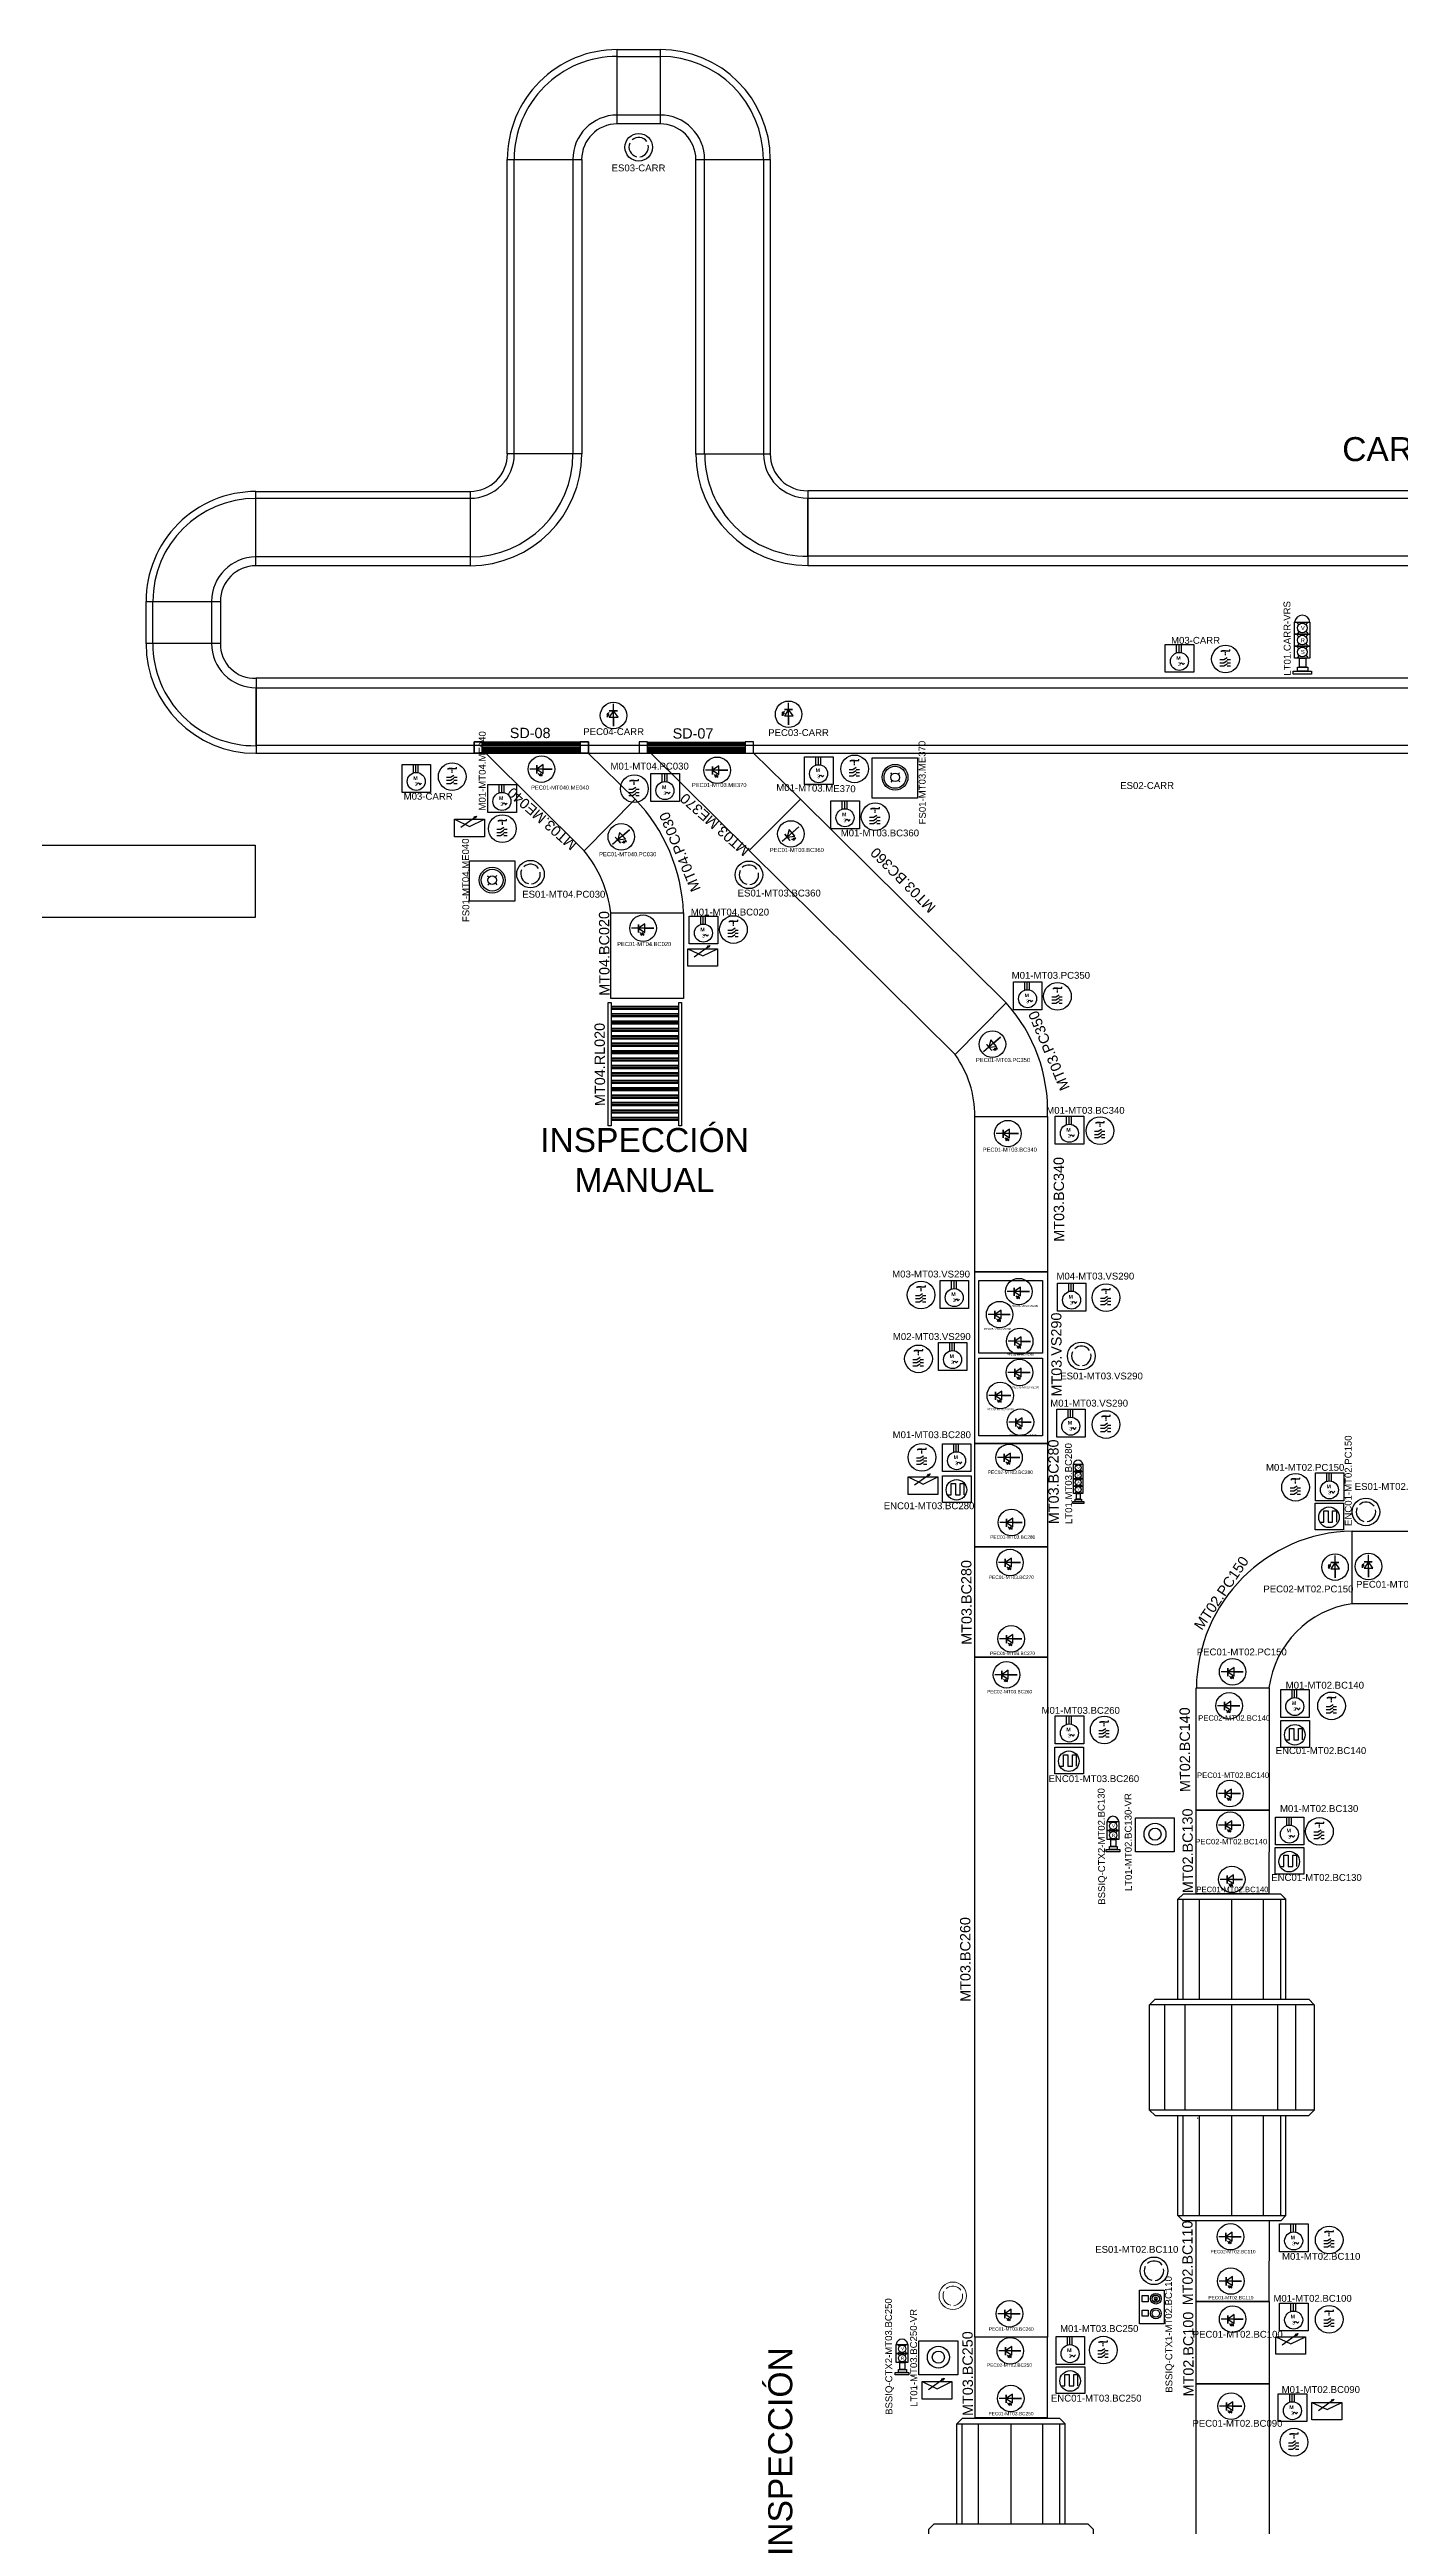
# Model space of a CAD drawing. Header units: inches. Extents: x 281601 to 402894, y -153394 to -83814.
# Drawn here: x 341360 to 361042, y -119927 to -83824 of the extents above; entities that cross this region are included whole.
import ezdxf

# ---------------------------------------------------------------- set-up
doc = ezdxf.new("R2010")
doc.units = ezdxf.units.IN
doc.linetypes.add('DASHED', pattern=[0.75, 0.5, -0.25])
for name, color, linetype in [('Balizas', 7, 'Continuous'), ('Cortinas', 3, 'Continuous'), ('Desconector', 7, 'Continuous'), ('Encoder', 50, 'Continuous'), ('Motores', 7, 'Continuous'), ('PEC', 7, 'Continuous'), ('PEMERGENCIA', 1, 'Continuous'), ('VFrecuencia', 142, 'Continuous')]:
    doc.layers.add(name, color=color, linetype=linetype)
for name, color, linetype, lineweight in [('NOMBRES', 7, 'Continuous', 0), ('NPE', 7, 'Continuous', 5), ('Num Motor', 7, 'Continuous', 0)]:
    doc.layers.add(name, color=color, linetype=linetype, lineweight=lineweight)
doc.styles.add('Annotative', font='arial.ttf', dxfattribs={"height": 250})
doc.styles.add('Estilo1', font='isocteur.ttf')
doc.styles.add('isocop', font='isocp.shx')

# ---------------------------------------------------------------- blocks, each defined once
blk = doc.blocks.new('RaceTrack-638004670511195940', base_point=(344367, -90794, 130))
for points in [[(350257, -84907), (349632, -84907), (349632, -83824), (350257, -83824)], [(348029, -85428), (349114, -85428), (349114, -89718), (348029, -89718)], [(351861, -89720), (350776, -89720), (350776, -85427), (351861, -85427)], [(351761, -89720), (350904, -89720), (350904, -85427), (351761, -85427)], [(352406, -91345), (368498, -91345), (368498, -90255), (352406, -90255)], [(344368, -93127), (371271, -93127), (371271, -93970), (344368, -93970)], [(344370, -94082), (371272, -94082), (371272, -92987), (344370, -92987)]]:
    blk.add_lwpolyline(points, close=True)
for points, elevation in [([(350256, -84779), (349632, -84779), (349632, -83924), (350256, -83924)], -123), ([(348129, -85428), (348986, -85428), (348986, -89718), (348129, -89718)], -123), ([(347487, -91347), (344367, -91347), (344367, -90265), (347487, -90265)], -12), ([(347487, -91219), (344367, -91219), (344367, -90365), (347487, -90365)], -12), ([(352406, -90362), (368499, -90362), (368499, -91210), (352406, -91210)], -147), ([(342765, -91868), (343848, -91868), (343848, -92481), (342765, -92481)], 123), ([(342865, -91868), (343720, -91868), (343720, -92481), (342865, -92481)], -147)]:
    blk.add_lwpolyline(points, close=True, dxfattribs=dict(elevation=elevation))
for centre, radius, start, end in [((349632, -85427), 1603, 90.0085, 180.0472), ((349632, -85427, -123), 1503, 90.009, 180.0472), ((350255, -85429), 1606, 0.0983, 89.9772), ((350255, -85429), 1506, 0.1035, 89.9754), ((349632, -85427, -123), 648, 90.0639, 180.0432), ((350257, -85426, -123), 647, 360, 90.0261), ((349632, -85427), 520, 90.0798, 180.0474), ((350257, -85426), 519, 359.9388, 90.0261), ((347486, -89719, -123), 1628, 270.0392, 0), ((347486, -89719, -123), 1500, 270.0405, 0), ((347486, -89719, -147), 645, 270.0472, 0), ((347486, -89719, -12), 545, 270.0472, 0.0473), ((352408, -89713, 123), 1632, 180.2475, 269.9153), ((352396, -89718, 147), 1491, 180.0703, 270.4117), ((352407, -89717, -147), 645, 180.0261, 269.9643), ((352394, -89722), 533, 179.4756, 271.2209), ((344367, -91868, -12), 1602, 90.0175, 180.026), ((344367, -91868, -12), 1502, 90.0209, 180), ((344369, -91868, -282), 649, 90.2255, 179.9613), ((344369, -91868, 273), 521, 90.2951, 179.9469), ((344366, -92481, 123), 1601, 180, 270), ((344346, -92490), 1481, 179.6711, 270.848), ((344366, -92481), 646, 180.0005, 270.3076), ((344346, -92490, -246), 498, 179.0504, 272.6924)]:
    blk.add_arc(centre, radius, start, end)
blk = doc.blocks.new('Motor trifasico')
at = {"color": 116, "true_color": 0x136734}
for p, q in [((2057.3, 3405.5), (2057.3, 3406.3)), ((2057.3, 3406.3), (2058.1, 3406.3)), ((2064.9, 3406.3), (2064.9, 3400.5)), ((2066.6, 3406.3), (2066.6, 3400.8)), ((2068.2, 3406.3), (2068.2, 3400.7))]:
    blk.add_line(p, q, dxfattribs=at)
blk.add_lwpolyline([(2058.1, 3406.3), (2076.9, 3406.3), (2076.9, 3387.1), (2057.3, 3387.1), (2057.3, 3405.5)], dxfattribs=at)
blk.add_circle((2067, 3394.6), 6.2, dxfattribs=at)
blk.add_spline([(2067.4, 3392.6), (2068.5, 3393.6), (2069.4, 3392.6), (2070.6, 3393.7)], degree=3, dxfattribs=at)
at = {"color": 116, "true_color": 0x136734, "insert": (2063.8, 3398.2), "char_height": 2.5, "width": 4.443, "attachment_point": 1, "style": 'isocop'}
blk.add_mtext('\\pxqc;{\\fLucida Sans|b1|i0|c0|p34; M\\P\\pq*;} {\\fLeelawadee|b0|i0|c0|p34;3}', dxfattribs=at)
blk = doc.blocks.new('Interruptor principal')
at = {"color": 32, "true_color": 0xcd6928}
for p, q in [((2036.58, 3398.7), (2040.03, 3398.7)), ((2036.58, 3398.7), (2036.58, 3398.29)), ((2040.03, 3398.7), (2040.03, 3399.22)), ((2036.1, 3395.16), (2037.63, 3395.16)), ((2036.1, 3393.91), (2037.63, 3393.91)), ((2036.1, 3392.6), (2037.63, 3392.6)), ((2037.63, 3395.16), (2038.95, 3396)), ((2037.63, 3393.91), (2038.95, 3394.75)), ((2037.63, 3392.6), (2038.95, 3393.43)), ((2038.95, 3395.16), (2040.27, 3395.16)), ((2038.95, 3393.91), (2040.27, 3393.91)), ((2038.95, 3392.6), (2040.27, 3392.6))]:
    blk.add_line(p, q, dxfattribs=at)
blk.add_line((2038.32, 3398.7), (2037, 3398.7))
at = {"color": 32, "linetype": 'DASHED', "true_color": 0xcd6928}
blk.add_line((2038.32, 3396.9), (2038.32, 3398.7), dxfattribs=at)
at = {"color": 32, "true_color": 0xcd6928}
blk.add_circle((2038.32, 3395.38), 5.57, dxfattribs=at)
blk = doc.blocks.new('Fotocelda')
at = {"color": 5}
for points in [[(1917.6, 3371.9), (1917.6, 3365.4), (1922.3, 3368.7), (1917.6, 3371.9), (1917.6, 3368.7), (1910.9, 3368.7), (1922.3, 3368.7), (1922.3, 3371.9), (1922.3, 3365.9), (1922.3, 3368.7), (1922.3, 3368.7), (1927.4, 3368.7)], [(1919.7, 3371.9), (1918.7, 3373), (1919.3, 3373), (1918.2, 3373.7), (1918.2, 3372.6), (1918.7, 3373)], [(1921.1, 3371.9), (1920, 3373), (1920.6, 3373), (1919.6, 3373.7), (1919.6, 3372.6), (1920, 3373)]]:
    blk.add_lwpolyline(points, dxfattribs=at)
blk.add_circle((1918.8, 3368.7), 9.83, dxfattribs=at)

msp = doc.modelspace()

# ---------------------------------------------------------------- linework, layer by layer
for p, q in [((347716, -94082, 326), (349148, -95501, 326)), ((349894, -94749, 326), (349209, -94080, 123)), ((349551, -97793, -76), (349540, -97793, 754)), ((349551, -97793, -76), (349540, -97793, 754)), ((349551, -97794, -76), (349540, -97794, 754)), ((349551, -97794, -76), (349540, -97794, 754)), ((349551, -97767, -76), (350517, -97767, -76)), ((349551, -97769, -76), (350517, -97769, -76)), ((349551, -97773, -76), (350517, -97773, -76)), ((349551, -97796, -76), (350517, -97796, -76)), ((349551, -97805, -76), (350517, -97805, -76)), ((349551, -97808, -76), (350517, -97808, -76)), ((349551, -97810, -76), (350517, -97810, -76)), ((350530, -97787, 680), (350517, -97787, -76)), ((350530, -97793, 680), (350517, -97793, -76)), ((350530, -97794, 680), (350517, -97794, -76)), ((350530, -97794, 680), (350517, -97794, -76)), ((349551, -97901, -76), (349540, -97901, 754)), ((349551, -97901, -76), (349540, -97901, 754)), ((349551, -97902, -76), (349540, -97902, 754)), ((349551, -97902, -76), (349540, -97902, 754)), ((349551, -98008, -76), (349540, -98008, 754)), ((349551, -98009, -76), (349540, -98009, 754)), ((349551, -98010, -76), (349540, -98010, 754)), ((349551, -98010, -76), (349540, -98010, 754)), ((349551, -98116, -76), (349540, -98116, 754)), ((349551, -98117, -76), (349540, -98117, 754)), ((349551, -98118, -76), (349540, -98118, 754)), ((349551, -98118, -76), (349540, -98118, 754)), ((349551, -97875, -76), (350517, -97875, -76)), ((349551, -97877, -76), (350517, -97877, -76)), ((349551, -97881, -76), (350517, -97881, -76)), ((349551, -97904, -76), (350517, -97904, -76)), ((349551, -97913, -76), (350517, -97913, -76)), ((349551, -97916, -76), (350517, -97916, -76)), ((349551, -97918, -76), (350517, -97918, -76)), ((349551, -97983, -76), (350517, -97983, -76)), ((349551, -97985, -76), (350517, -97985, -76)), ((349551, -97989, -76), (350517, -97989, -76)), ((349551, -98012, -76), (350517, -98012, -76)), ((349551, -98021, -76), (350517, -98021, -76)), ((349551, -98024, -76), (350517, -98024, -76)), ((349551, -98026, -76), (350517, -98026, -76)), ((349551, -98091, -76), (350517, -98091, -76)), ((349551, -98093, -76), (350517, -98093, -76)), ((349551, -98097, -76), (350517, -98097, -76)), ((349551, -98120, -76), (350517, -98120, -76)), ((349551, -98129, -76), (350517, -98129, -76)), ((349551, -98132, -76), (350517, -98132, -76)), ((349551, -98134, -76), (350517, -98134, -76)), ((349551, -98199, -76), (350516, -98199, -76)), ((349551, -98201, -76), (350516, -98201, -76)), ((350530, -97895, 680), (350517, -97895, -76)), ((350530, -97901, 680), (350517, -97901, -76)), ((350530, -97902, 680), (350517, -97902, -76)), ((350530, -97902, 680), (350517, -97902, -76)), ((350530, -98003, 680), (350517, -98003, -76)), ((350530, -98009, 680), (350517, -98009, -76)), ((350530, -98010, 680), (350517, -98010, -76)), ((350530, -98010, 680), (350517, -98010, -76)), ((350530, -98111, 680), (350517, -98111, -76)), ((350530, -98117, 680), (350517, -98117, -76)), ((350530, -98118, 680), (350517, -98118, -76)), ((350530, -98118, 680), (350517, -98118, -76)), ((349551, -98224, -76), (349539, -98224, 754)), ((349551, -98225, -76), (349539, -98225, 754)), ((349551, -98226, -76), (349539, -98226, 754)), ((349551, -98226, -76), (349539, -98226, 754)), ((349551, -98332, -76), (349540, -98332, 754)), ((349551, -98333, -76), (349540, -98333, 754)), ((349551, -98334, -76), (349540, -98334, 754)), ((349551, -98334, -76), (349540, -98334, 754)), ((349551, -98440, -76), (349540, -98440, 754)), ((349551, -98441, -76), (349540, -98441, 754)), ((349551, -98442, -76), (349540, -98442, 754)), ((349551, -98442, -76), (349540, -98442, 754)), ((349551, -98548, -76), (349540, -98548, 754)), ((349551, -98549, -76), (349540, -98549, 754)), ((349551, -98549, -76), (349540, -98549, 754)), ((349551, -98550, -76), (349540, -98550, 754)), ((349551, -98205, -76), (350516, -98205, -76)), ((349551, -98228, -76), (350516, -98228, -76)), ((349551, -98237, -76), (350516, -98237, -76)), ((349551, -98240, -76), (350516, -98240, -76)), ((349551, -98242, -76), (350516, -98242, -76)), ((349551, -98307, -76), (350517, -98307, -76)), ((349551, -98309, -76), (350517, -98309, -76)), ((349551, -98313, -76), (350517, -98313, -76)), ((349551, -98336, -76), (350517, -98336, -76)), ((349551, -98345, -76), (350517, -98345, -76)), ((349551, -98348, -76), (350517, -98348, -76)), ((349551, -98350, -76), (350517, -98350, -76)), ((349551, -98415, -76), (350517, -98415, -76)), ((349551, -98417, -76), (350517, -98417, -76)), ((349551, -98421, -76), (350517, -98421, -76)), ((349551, -98444, -76), (350517, -98444, -76)), ((349551, -98453, -76), (350517, -98453, -76)), ((349551, -98456, -76), (350517, -98456, -76)), ((349551, -98458, -76), (350517, -98458, -76)), ((349551, -98523, -76), (350517, -98523, -76)), ((349551, -98525, -76), (350517, -98525, -76)), ((349551, -98529, -76), (350517, -98529, -76)), ((349551, -98552, -76), (350517, -98552, -76)), ((349551, -98561, -76), (350517, -98561, -76)), ((350529, -98219, 680), (350516, -98219, -76)), ((350529, -98225, 680), (350516, -98225, -76)), ((350529, -98226, 680), (350516, -98226, -76)), ((350529, -98226, 680), (350516, -98226, -76)), ((350530, -98327, 680), (350517, -98327, -76)), ((350530, -98333, 680), (350517, -98333, -76)), ((350530, -98334, 680), (350517, -98334, -76)), ((350530, -98334, 680), (350517, -98334, -76)), ((350530, -98435, 680), (350517, -98435, -76)), ((350530, -98441, 680), (350517, -98441, -76)), ((350530, -98442, 680), (350517, -98442, -76)), ((350530, -98442, 680), (350517, -98442, -76)), ((350530, -98543, 680), (350517, -98543, -76)), ((350530, -98549, 680), (350517, -98549, -76)), ((350530, -98549, 680), (350517, -98549, -76)), ((350530, -98550, 680), (350517, -98550, -76)), ((349551, -98872, -76), (349539, -98872, 754)), ((349551, -98873, -76), (349539, -98873, 754)), ((349551, -98873, -76), (349539, -98873, 754)), ((349551, -98874, -76), (349539, -98874, 754)), ((349551, -98656, -76), (349540, -98656, 754)), ((349551, -98657, -76), (349540, -98657, 754)), ((349551, -98658, -76), (349540, -98658, 754)), ((349551, -98658, -76), (349540, -98658, 754)), ((349551, -98764, -76), (349540, -98764, 754)), ((349551, -98765, -76), (349540, -98765, 754)), ((349551, -98765, -76), (349540, -98765, 754)), ((349551, -98766, -76), (349540, -98766, 754)), ((349551, -98564, -76), (350517, -98564, -76)), ((349551, -98566, -76), (350517, -98566, -76)), ((349551, -98631, -76), (350517, -98631, -76)), ((349551, -98633, -76), (350517, -98633, -76)), ((349551, -98637, -76), (350517, -98637, -76)), ((349551, -98660, -76), (350517, -98660, -76)), ((349551, -98669, -76), (350517, -98669, -76)), ((349551, -98672, -76), (350517, -98672, -76)), ((349551, -98674, -76), (350517, -98674, -76)), ((349551, -98739, -76), (350517, -98739, -76)), ((349551, -98741, -76), (350517, -98741, -76)), ((349551, -98745, -76), (350517, -98745, -76)), ((349551, -98768, -76), (350517, -98768, -76)), ((349551, -98777, -76), (350517, -98777, -76)), ((349551, -98780, -76), (350517, -98780, -76)), ((349551, -98782, -76), (350517, -98782, -76)), ((349551, -98847, -76), (350516, -98847, -76)), ((349551, -98849, -76), (350516, -98849, -76)), ((349551, -98853, -76), (350516, -98853, -76)), ((349551, -98876, -76), (350516, -98876, -76)), ((349551, -98885, -76), (350516, -98885, -76)), ((349551, -98888, -76), (350516, -98888, -76)), ((349551, -98890, -76), (350516, -98890, -76)), ((350529, -98867, 680), (350516, -98867, -76)), ((350529, -98873, 680), (350516, -98873, -76)), ((350529, -98873, 680), (350516, -98873, -76)), ((350529, -98874, 680), (350516, -98874, -76)), ((350530, -98651, 680), (350517, -98651, -76)), ((350530, -98657, 680), (350517, -98657, -76)), ((350530, -98658, 680), (350517, -98658, -76)), ((350530, -98658, 680), (350517, -98658, -76)), ((350530, -98759, 680), (350517, -98759, -76)), ((350530, -98765, 680), (350517, -98765, -76)), ((350530, -98765, 680), (350517, -98765, -76)), ((350530, -98766, 680), (350517, -98766, -76)), ((349551, -98980, -76), (349540, -98980, 754)), ((349551, -98981, -76), (349540, -98981, 754)), ((349551, -98981, -76), (349540, -98981, 754)), ((349551, -98982, -76), (349540, -98982, 754)), ((349551, -99088, -76), (349540, -99088, 754)), ((349551, -99089, -76), (349540, -99089, 754)), ((349551, -99089, -76), (349540, -99089, 754)), ((349551, -99090, -76), (349540, -99090, 754)), ((349551, -99196, -76), (349540, -99196, 754)), ((349551, -99197, -76), (349540, -99197, 754)), ((349551, -99197, -76), (349540, -99197, 754)), ((349551, -99198, -76), (349540, -99198, 754)), ((349551, -98955, -76), (350517, -98955, -76)), ((349551, -98957, -76), (350517, -98957, -76)), ((349551, -98961, -76), (350517, -98961, -76)), ((349551, -98984, -76), (350517, -98984, -76)), ((349551, -98993, -76), (350517, -98993, -76)), ((349551, -98996, -76), (350517, -98996, -76)), ((349551, -98998, -76), (350517, -98998, -76)), ((349551, -99063, -76), (350517, -99063, -76)), ((349551, -99065, -76), (350517, -99065, -76)), ((349551, -99069, -76), (350517, -99069, -76)), ((349551, -99092, -76), (350517, -99092, -76)), ((349551, -99101, -76), (350517, -99101, -76)), ((349551, -99104, -76), (350517, -99104, -76)), ((349551, -99106, -76), (350517, -99106, -76)), ((349551, -99171, -76), (350517, -99171, -76)), ((349551, -99173, -76), (350517, -99173, -76)), ((349551, -99177, -76), (350517, -99177, -76)), ((349551, -99200, -76), (350517, -99200, -76)), ((349551, -99209, -76), (350517, -99209, -76)), ((349551, -99212, -76), (350517, -99212, -76)), ((349551, -99214, -76), (350517, -99214, -76)), ((349551, -99279, -76), (350517, -99279, -76)), ((349551, -99281, -76), (350517, -99281, -76)), ((350530, -98975, 680), (350517, -98975, -76)), ((350530, -98981, 680), (350517, -98981, -76)), ((350530, -98981, 680), (350517, -98981, -76)), ((350530, -98982, 680), (350517, -98982, -76)), ((350530, -99083, 680), (350517, -99083, -76)), ((350530, -99089, 680), (350517, -99089, -76)), ((350530, -99089, 680), (350517, -99089, -76)), ((350530, -99090, 680), (350517, -99090, -76)), ((350530, -99191, 680), (350517, -99191, -76)), ((350530, -99197, 680), (350517, -99197, -76)), ((350530, -99197, 680), (350517, -99197, -76)), ((350530, -99198, 680), (350517, -99198, -76)), ((349551, -99304, -76), (349540, -99304, 754)), ((349551, -99305, -76), (349540, -99305, 754)), ((349551, -99305, -76), (349540, -99305, 754)), ((349551, -99306, -76), (349540, -99306, 754)), ((349551, -99412, -76), (349540, -99412, 754)), ((349551, -99412, -76), (349540, -99412, 754)), ((349551, -99413, -76), (349540, -99413, 754)), ((349551, -99414, -76), (349540, -99414, 754)), ((349551, -99284, -76), (350517, -99284, -76)), ((349551, -99308, -76), (350517, -99308, -76)), ((349551, -99317, -76), (350517, -99317, -76)), ((349551, -99320, -76), (350517, -99320, -76)), ((349551, -99322, -76), (350517, -99322, -76)), ((349551, -99387, -76), (350517, -99387, -76)), ((349551, -99388, -76), (350517, -99388, -76)), ((349551, -99392, -76), (350517, -99392, -76)), ((349551, -99415, -76), (350517, -99415, -76)), ((349551, -99424, -76), (350517, -99424, -76)), ((349551, -99428, -76), (350517, -99428, -76)), ((349551, -99430, -76), (350517, -99430, -76)), ((350530, -99299, 680), (350517, -99299, -76)), ((350530, -99305, 680), (350517, -99305, -76)), ((350530, -99305, 680), (350517, -99305, -76)), ((350530, -99306, 680), (350517, -99306, -76)), ((350530, -99406, 680), (350517, -99406, -76)), ((350530, -99412, 680), (350517, -99412, -76)), ((350530, -99413, 680), (350517, -99413, -76)), ((350530, -99414, 680), (350517, -99414, -76)), ((357874, -112238, 1407), (357874, -110787, 1407)), ((358112, -112238, 1407), (358112, -110787, 1407)), ((358586, -112245, 1404), (358586, -110793, 1404)), ((359047, -112238, 1407), (359047, -110787, 1407)), ((359298, -112238, 1407), (359298, -110787, 1407)), ((359784, -112322, 1089), (357388, -112322, 1089)), ((357874, -115387, 1407), (357874, -113935, 1407)), ((358112, -115387, 1407), (358112, -113935, 1407)), ((358586, -115394, 1404), (358586, -113942, 1404)), ((359047, -115387, 1407), (359047, -113935, 1407)), ((359298, -115387, 1407), (359298, -113935, 1407)), ((354656, -119882, 1407), (354656, -118430, 1407)), ((354894, -119882, 1407), (354894, -118430, 1407)), ((355368, -119889, 1404), (355368, -118437, 1404)), ((355830, -119882, 1407), (355830, -118430, 1407)), ((356081, -119882, 1407), (356081, -118430, 1407))]:
    msp.add_line(p, q)
at = {"color": 32, "true_color": 0xcd6928}
for p, q in [((350122, -94081, 326), (351554, -95500, 326)), ((352300, -94748, 326), (351615, -94079, 123))]:
    msp.add_line(p, q, dxfattribs=at)
for points, elevation in [([(349894, -94749), (349148, -95501)], 326), ([(357388, -113857), (357466, -113935), (359705, -113935), (359784, -113857)], 1089), ([(358086, -113970), (358086, -113982)], 888)]:
    msp.add_lwpolyline(points, dxfattribs=dict(elevation=elevation))
for points, elevation in [([(355298, -97721), (354552, -98473), (351554, -95500), (352300, -94748)], 326), ([(355901, -101642), (354842, -101642), (354842, -99374), (355901, -99374)], 11), ([(355901, -104141), (354841, -104141), (354841, -101642), (355901, -101642)], 11), ([(355828, -102824), (354899, -102824), (354899, -101765), (355828, -101765)], 11), ([(355828, -104032), (354899, -104032), (354899, -102899), (355828, -102899)], 11), ([(355900, -105649), (354841, -105649), (354841, -104141), (355901, -104141)], 22), ([(355900, -107258), (354841, -107258), (354841, -105649), (355900, -105649)], 11), ([(355901, -117167), (354841, -117167), (354841, -107258), (355901, -107258)], 11), ([(355901, -117167), (354841, -117167), (354841, -118337), (355901, -118337)], 11)]:
    msp.add_lwpolyline(points, close=True, dxfattribs=dict(at, elevation=elevation))
at = {"color": 85, "true_color": 0x58ba48}
msp.add_lwpolyline([(344356, -96477), (331791, -96477), (331791, -95419), (344356, -95419)], close=True, dxfattribs=at)
for points, elevation in [([(350597, -97656), (349538, -97656), (349538, -96405), (350597, -96405)], 857), ([(349501, -97716), (349540, -97716), (349540, -99513), (349501, -99513)], 754), ([(349551, -97783), (349540, -97783), (349540, -97783), (349551, -97783)], -76), ([(349551, -97765), (350517, -97765), (350517, -97813), (349551, -97813)], -76), ([(350530, -97783), (350517, -97783), (350517, -97783), (350530, -97783)], 680), ([(350530, -97716), (350569, -97716), (350569, -99513), (350530, -99513)], 680), ([(349551, -97891), (349540, -97891), (349540, -97891), (349551, -97891)], -76), ([(349551, -97999), (349540, -97999), (349540, -97999), (349551, -97999)], -76), ([(349551, -98107), (349540, -98107), (349540, -98107), (349551, -98107)], -76), ([(349551, -97873), (350517, -97873), (350517, -97921), (349551, -97921)], -76), ([(349551, -97981), (350517, -97981), (350517, -98029), (349551, -98029)], -76), ([(349551, -98089), (350517, -98089), (350517, -98137), (349551, -98137)], -76), ([(349551, -98197), (350516, -98197), (350516, -98245), (349551, -98245)], -76), ([(350530, -97891), (350517, -97891), (350517, -97891), (350530, -97891)], 680), ([(350530, -97999), (350517, -97999), (350517, -97999), (350530, -97999)], 680), ([(350530, -98107), (350517, -98107), (350517, -98107), (350530, -98107)], 680), ([(349551, -98215), (349539, -98215), (349539, -98215), (349551, -98215)], -76), ([(349551, -98323), (349540, -98323), (349540, -98323), (349551, -98323)], -76), ([(349551, -98431), (349540, -98431), (349540, -98431), (349551, -98431)], -76), ([(349551, -98539), (349540, -98539), (349540, -98539), (349551, -98539)], -76), ([(349551, -98304), (350517, -98304), (350517, -98353), (349551, -98353)], -76), ([(349551, -98412), (350517, -98412), (350517, -98461), (349551, -98461)], -76), ([(349551, -98520), (350517, -98520), (350517, -98569), (349551, -98569)], -76), ([(350529, -98215), (350516, -98215), (350516, -98215), (350529, -98215)], 680), ([(350530, -98323), (350517, -98323), (350517, -98323), (350530, -98323)], 680), ([(350530, -98431), (350517, -98431), (350517, -98431), (350530, -98431)], 680), ([(350530, -98539), (350517, -98539), (350517, -98539), (350530, -98539)], 680), ([(349551, -98863), (349539, -98863), (349539, -98863), (349551, -98863)], -76), ([(349551, -98647), (349540, -98647), (349540, -98647), (349551, -98647)], -76), ([(349551, -98755), (349540, -98755), (349540, -98755), (349551, -98755)], -76), ([(349551, -98628), (350517, -98628), (350517, -98677), (349551, -98677)], -76), ([(349551, -98736), (350517, -98736), (350517, -98785), (349551, -98785)], -76), ([(349551, -98844), (350516, -98844), (350516, -98892), (349551, -98892)], -76), ([(350529, -98863), (350516, -98863), (350516, -98863), (350529, -98863)], 680), ([(350530, -98647), (350517, -98647), (350517, -98647), (350530, -98647)], 680), ([(350530, -98755), (350517, -98755), (350517, -98755), (350530, -98755)], 680), ([(349551, -98971), (349540, -98971), (349540, -98971), (349551, -98971)], -76), ([(349551, -99079), (349540, -99079), (349540, -99079), (349551, -99079)], -76), ([(349551, -99187), (349540, -99187), (349540, -99187), (349551, -99187)], -76), ([(349551, -98952), (350517, -98952), (350517, -99000), (349551, -99000)], -76), ([(349551, -99060), (350517, -99060), (350517, -99108), (349551, -99108)], -76), ([(349551, -99168), (350517, -99168), (350517, -99216), (349551, -99216)], -76), ([(349551, -99276), (350517, -99276), (350517, -99324), (349551, -99324)], -76), ([(350530, -98971), (350517, -98971), (350517, -98971), (350530, -98971)], 680), ([(350530, -99079), (350517, -99079), (350517, -99079), (350530, -99079)], 680), ([(350530, -99187), (350517, -99187), (350517, -99187), (350530, -99187)], 680), ([(349551, -99295), (349540, -99295), (349540, -99295), (349551, -99295)], -76), ([(349551, -99402), (349540, -99402), (349540, -99402), (349551, -99402)], -76), ([(349551, -99384), (350517, -99384), (350517, -99432), (349551, -99432)], -76), ([(350530, -99295), (350517, -99295), (350517, -99295), (350530, -99295)], 680), ([(350530, -99402), (350517, -99402), (350517, -99402), (350530, -99402)], 680), ([(357466, -112243), (359705, -112243), (359784, -112322), (359784, -113857), (357388, -113857), (357388, -112322)], 1089), ([(354249, -119887), (356488, -119887), (356566, -119965), (356566, -121500), (354170, -121500), (354170, -119965)], 1089)]:
    msp.add_lwpolyline(points, close=True, dxfattribs=dict(elevation=elevation))
at = {"color": 67, "true_color": 0x727430, "elevation": 833}
for points in [[(360341, -106477), (360341, -105418), (363898, -105418), (363898, -106477)], [(359127, -109487), (358068, -109487), (358068, -107704), (359127, -107704)], [(359126, -110705), (358067, -110705), (358068, -109487), (359127, -109487)], [(359126, -116646), (358067, -116646), (358068, -115469), (359127, -115469)], [(359127, -117849), (358068, -117849), (358068, -116646), (359127, -116646)], [(359127, -123087), (358068, -123087), (358068, -117849), (359127, -117849)]]:
    msp.add_lwpolyline(points, close=True, dxfattribs=at)
for points in [[(357798, -112243, 1527), (357798, -110786, 1404), (359374, -110786, 1794), (359298, -110709, 1407), (357874, -110709, 1407), (357798, -110786, 1404)], [(359374, -112243, 1670), (359374, -110786, 1794)], [(357610, -113857, 1664), (357610, -112322, 1534)], [(357904, -113857, 1664), (357904, -112322, 1534)], [(358586, -113857, 1089), (358586, -112322, 959)], [(359255, -113857, 1664), (359255, -112322, 1534)], [(359518, -113857, 1534), (359518, -112322, 1664)], [(357798, -115394, 1794), (357798, -113935, 1670)], [(359374, -115394, 1404), (359298, -115470, 1407), (357874, -115470, 1407), (357798, -115394, 1404), (359374, -115394, 1404), (359374, -113935, 1527)], [(354580, -119887, 1527), (354580, -118429, 1404), (356157, -118429, 1794), (356081, -118353, 1407), (354656, -118353, 1407), (354580, -118429, 1404)], [(356157, -119887, 1670), (356157, -118429, 1794)]]:
    msp.add_polyline3d(points)
for centre, radius, start, end in [((348043, -96513, 857), 2556, 2.4121, 43.6172), ((347778, -96629, 857), 1774, 7.2361, 39.4539)]:
    msp.add_arc(centre, radius, start, end)
at = {"color": 32, "true_color": 0xcd6928}
for centre, radius, start, end in [((353563, -99290, 326), 2339, 357.9542, 42.1267), ((353311, -99369, 326), 1531, 359.8262, 35.8213)]:
    msp.add_arc(centre, radius, start, end, dxfattribs=at)
at = {"color": 67, "true_color": 0x727430}
for centre, radius, start, end in [((360387, -107736, 833), 2319, 91.1479, 179.2022), ((360539, -107887, 833), 1424, 98.0123, 172.6101)]:
    msp.add_arc(centre, radius, start, end, dxfattribs=at)
at = {"layer": 'Balizas', "color": 0}
for p, q in [((359536, -92182), (359561, -92206)), ((359536, -92361), (359561, -92384)), ((359567, -92307), (359542, -92333)), ((359687, -92179), (359663, -92204)), ((359687, -92357), (359663, -92383)), ((359664, -92302), (359691, -92327)), ((359536, -92532), (359561, -92556)), ((359566, -92486), (359542, -92511)), ((359567, -92657), (359542, -92683)), ((359687, -92528), (359663, -92554)), ((359664, -92481), (359690, -92506)), ((359664, -92652), (359691, -92677)), ((356301, -104453), (356316, -104467)), ((356301, -104561), (356316, -104576)), ((356301, -104666), (356316, -104680)), ((356319, -104529), (356304, -104544)), ((356319, -104637), (356304, -104653)), ((356393, -104450), (356378, -104466)), ((356392, -104559), (356378, -104575)), ((356393, -104663), (356378, -104679)), ((356379, -104526), (356395, -104541)), ((356379, -104634), (356395, -104649)), ((356301, -104770), (356316, -104784)), ((356319, -104741), (356304, -104757)), ((356319, -104846), (356304, -104861)), ((356393, -104767), (356378, -104783)), ((356379, -104739), (356395, -104754)), ((356379, -104843), (356395, -104858)), ((356798, -109661), (356817, -109679)), ((356912, -109658), (356894, -109677)), ((356895, -109752), (356915, -109771)), ((356797, -109796), (356816, -109814)), ((356821, -109755), (356802, -109775)), ((356820, -109891), (356802, -109910)), ((356912, -109793), (356893, -109813)), ((356894, -109887), (356914, -109906)), ((353724, -117283), (353743, -117301)), ((353838, -117280), (353820, -117300)), ((353724, -117418), (353743, -117436)), ((353747, -117513), (353728, -117533)), ((353747, -117378), (353729, -117397)), ((353838, -117416), (353820, -117435)), ((353821, -117374), (353841, -117393)), ((353821, -117509), (353841, -117528))]:
    msp.add_line(p, q, dxfattribs=at)
for points in [[(359498, -92169), (359723, -92169), (359723, -92344), (359498, -92344)], [(359498, -92344), (359723, -92344), (359723, -92518), (359498, -92518)], [(359498, -92518), (359723, -92518), (359723, -92693), (359498, -92693)], [(359569, -92693), (359664, -92693), (359664, -92828), (359569, -92828)], [(359481, -92883), (359744, -92883), (359744, -92930), (359481, -92930)], [(359541, -92828), (359694, -92828), (359694, -92883), (359541, -92883)], [(356277, -104445), (356415, -104445), (356415, -104551), (356277, -104551)], [(356277, -104551), (356415, -104551), (356415, -104657), (356277, -104657)], [(356277, -104657), (356415, -104657), (356415, -104763), (356277, -104763)], [(356267, -104985), (356427, -104985), (356427, -105014), (356267, -105014)], [(356277, -104763), (356415, -104763), (356415, -104870), (356277, -104870)], [(356304, -104952), (356397, -104952), (356397, -104985), (356304, -104985)], [(356321, -104870), (356378, -104870), (356378, -104952), (356321, -104952)], [(356768, -109651), (356939, -109651), (356939, -109783), (356768, -109783)], [(356756, -110060), (356955, -110060), (356955, -110095), (356756, -110095)], [(356768, -109783), (356939, -109783), (356939, -109915), (356768, -109915)], [(356801, -110018), (356917, -110018), (356917, -110060), (356801, -110060)], [(356822, -109915), (356894, -109915), (356894, -110018), (356822, -110018)], [(353695, -117273), (353866, -117273), (353866, -117406), (353695, -117406)], [(353682, -117682), (353881, -117682), (353881, -117718), (353682, -117718)], [(353695, -117406), (353866, -117406), (353866, -117538), (353695, -117538)], [(353728, -117640), (353844, -117640), (353844, -117682), (353728, -117682)], [(353749, -117538), (353821, -117538), (353821, -117640), (353749, -117640)]]:
    msp.add_lwpolyline(points, close=True, dxfattribs=at)
for centre, radius in [((359613, -92432), 70.6), ((359613, -92254), 70.6), ((359613, -92604), 70.6), ((356347, -104605), 43), ((356348, -104496), 43), ((356348, -104709), 43), ((356348, -104813), 43), ((356856, -109715), 53.5), ((356856, -109850), 53.5), ((353782, -117337), 53.5), ((353782, -117473), 53.5)]:
    msp.add_circle(centre, radius, dxfattribs=at)
for centre, radius in [((359611, -92184), 114), ((356346, -104454), 69.3), ((356854, -109662), 86.3), ((353780, -117284), 86.3)]:
    msp.add_arc(centre, radius, 7.4074, 172.5926, dxfattribs=at)
at = {"layer": 'Cortinas'}
for p, q in [((347665, -93921, 123), (349090, -93921, 123)), ((347665, -93930, 123), (349090, -93930, 123)), ((347665, -93946, 123), (349090, -93946, 123)), ((347665, -93972, 123), (349090, -93972, 123)), ((347665, -93996, 123), (349090, -93996, 123)), ((347665, -94017, 123), (349090, -94017, 123)), ((347665, -94033, 123), (349090, -94033, 123)), ((347665, -94047, 123), (349090, -94047, 123)), ((347665, -94062, 123), (349090, -94062, 123)), ((350070, -93921, 123), (351496, -93921, 123)), ((350070, -93930, 123), (351496, -93930, 123)), ((350070, -93946, 123), (351496, -93946, 123)), ((350070, -93972, 123), (351496, -93972, 123)), ((350070, -93996, 123), (351496, -93996, 123)), ((350070, -94017, 123), (351496, -94017, 123)), ((350070, -94033, 123), (351496, -94033, 123)), ((350070, -94047, 123), (351496, -94047, 123)), ((350070, -94062, 123), (351496, -94062, 123))]:
    msp.add_line(p, q, dxfattribs=at)
at = {"layer": 'Cortinas', "elevation": 123}
for points in [[(349210, -94079), (347545, -94079), (347545, -93912), (349210, -93912)], [(347665, -93912), (347545, -93912), (347545, -94079), (347665, -94079)], [(349210, -93912), (349090, -93912), (349090, -94079), (349210, -94079)], [(350070, -93912), (349950, -93912), (349950, -94079), (350070, -94079)], [(351615, -93912), (351496, -93912), (351496, -94079), (351615, -94079)]]:
    msp.add_lwpolyline(points, close=True, dxfattribs=at)
at = {"layer": 'Encoder'}
for points in [[(354370, -104611), (354786, -104611), (354786, -105000), (354370, -105000)], [(359798, -105011), (360214, -105011), (360214, -105400), (359798, -105400)], [(359300, -108181), (359716, -108181), (359716, -108571), (359300, -108571)], [(356007, -108567), (356423, -108567), (356423, -108956), (356007, -108956)], [(359218, -110029), (359635, -110029), (359635, -110419), (359218, -110419)], [(356025, -117600), (356442, -117600), (356442, -117990), (356025, -117990)]]:
    msp.add_lwpolyline(points, close=True, dxfattribs=at)
for points in [[(354447, -104889), (354496, -104889), (354496, -104723), (354559, -104723), (354559, -104889), (354625, -104889), (354625, -104723), (354679, -104723), (354679, -104889)], [(359876, -105289), (359925, -105289), (359925, -105123), (359987, -105123), (359987, -105289), (360053, -105289), (360053, -105123), (360108, -105123), (360108, -105289)], [(359377, -108460), (359426, -108460), (359426, -108294), (359489, -108294), (359489, -108460), (359555, -108460), (359555, -108294), (359609, -108294), (359609, -108460)], [(356084, -108846), (356134, -108846), (356134, -108679), (356196, -108679), (356196, -108846), (356262, -108846), (356262, -108679), (356317, -108679), (356317, -108846)], [(359296, -110308), (359345, -110308), (359345, -110141), (359408, -110141), (359408, -110308), (359474, -110308), (359474, -110141), (359528, -110141), (359528, -110308)], [(356103, -117879), (356152, -117879), (356152, -117712), (356215, -117712), (356215, -117879), (356281, -117879), (356281, -117712), (356335, -117712), (356335, -117879)]]:
    msp.add_lwpolyline(points, dxfattribs=at)
for centre in [(354573, -104817), (360001, -105217), (359503, -108388), (356210, -108773), (359421, -110236), (356229, -117806)]:
    msp.add_circle(centre, 150, dxfattribs=at)
at = {"layer": 'Motores', "color": 0}
for p, q in [((353610, -94368), (353633, -94389)), ((353637, -94479), (353616, -94502)), ((353744, -94365), (353723, -94388)), ((353724, -94475), (353748, -94497)), ((347741, -95868), (347763, -95889)), ((347768, -95979), (347746, -96002)), ((347875, -95864), (347854, -95887)), ((347855, -95975), (347878, -95997))]:
    msp.add_line(p, q, dxfattribs=at)
for points in [[(353346, -94150), (354008, -94150), (354008, -94736), (353346, -94736)], [(347477, -95649), (348139, -95649), (348139, -96235), (347477, -96235)], [(357183, -109597), (357747, -109597), (357747, -110096), (357183, -110096)], [(357239, -116481), (357598, -116481), (357598, -116974), (357239, -116974)], [(357280, -116561), (357364, -116561), (357364, -116652), (357280, -116652)], [(357280, -116773), (357364, -116773), (357364, -116864), (357280, -116864)], [(354027, -117219), (354591, -117219), (354591, -117718), (354027, -117718)]]:
    msp.add_lwpolyline(points, close=True, dxfattribs=at)
msp.add_lwpolyline([(357479, -116607), (357479, -116607), (357479, -116607), (357457, -116656), (357479, -116607), (357479, -116607), (357499, -116656)], dxfattribs=at)
for centre, radius in [((353679, -94431), 188), ((353679, -94431), 160), ((353679, -94432), 62.9), ((347809, -95931), 188), ((347809, -95931), 160), ((347809, -95931), 62.9), ((357466, -109836), 160), ((357466, -109836), 88.6), ((357479, -116607), 77.8), ((357479, -116607), 53.4), ((357479, -116822), 77.8), ((357479, -116822), 53.4), ((354310, -117459), 160), ((354310, -117459), 88.6)]:
    msp.add_circle(centre, radius, dxfattribs=at)
msp.add_arc((357479, -116607), 23.6, 292.9273, 246.2265, dxfattribs=at)
at = {"layer": 'Num Motor', "color": 1}
for centre in [(360539, -105139), (357451, -116201), (354520, -116565)]:
    msp.add_circle(centre, 201, dxfattribs=at)
for centre, radius, start, end in [((354521, -116563), 143, 155.3812, 257.1215), ((354521, -116564), 142, 34.6645, 132.9651), ((354521, -116564), 142, 275.9995, 11.9942)]:
    msp.add_arc(centre, radius, start, end, dxfattribs=at)
at = {"layer": 'PEMERGENCIA', "color": 1}
for centre in [(349944, -85248), (348367, -95843), (348367, -95843), (351549, -95853), (351549, -95853), (356392, -102866), (360539, -105139), (357451, -116201)]:
    msp.add_circle(centre, 201, dxfattribs=at)
for centre, radius, start, end in [((349945, -85246), 143, 155.3812, 257.1215), ((349945, -85246), 142, 34.6645, 132.9651), ((349944, -85247), 142, 275.9995, 11.9942), ((348368, -95841), 143, 155.3812, 257.1215), ((348368, -95841), 142, 34.6645, 132.9651), ((348367, -95842), 142, 275.9995, 11.9942), ((351550, -95851), 143, 155.3812, 257.1215), ((351550, -95851), 142, 34.6645, 132.9651), ((351549, -95852), 142, 275.9995, 11.9942), ((356393, -102864), 143, 155.3812, 257.1215), ((356393, -102865), 142, 34.6645, 132.9651), ((356393, -102865), 142, 275.9995, 11.9942), ((360540, -105138), 142, 34.6645, 132.9651), ((360540, -105137), 143, 155.3812, 257.1215), ((360540, -105138), 142, 275.9995, 11.9942), ((357452, -116199), 143, 155.3812, 257.1215), ((357452, -116199), 142, 34.6645, 132.9651), ((357452, -116200), 142, 275.9995, 11.9942)]:
    msp.add_arc(centre, radius, start, end, dxfattribs=at)
at = {"layer": 'VFrecuencia', "color": 141, "true_color": 0xadddf7}
for p, q in [((347354, -95160), (347580, -94996)), ((350753, -97046), (350979, -96881)), ((353963, -104746), (354189, -104582)), ((359320, -117279), (359545, -117115)), ((354167, -117932), (354393, -117767)), ((359847, -118235), (360072, -118070))]:
    msp.add_line(p, q, dxfattribs=at)
for points in [[(347259, -95044), (347695, -95044), (347695, -95298), (347259, -95298)], [(347566, -95027), (347543, -95007), (347580, -94996)], [(350658, -96930), (351094, -96930), (351094, -97184), (350658, -97184)], [(350965, -96913), (350942, -96893), (350979, -96881)], [(353868, -104630), (354304, -104630), (354304, -104884), (353868, -104884)], [(354175, -104613), (354152, -104593), (354189, -104582)], [(359225, -117163), (359661, -117163), (359661, -117417), (359225, -117417)], [(359532, -117146), (359509, -117126), (359545, -117115)], [(354072, -117816), (354508, -117816), (354508, -118070), (354072, -118070)], [(354380, -117799), (354356, -117779), (354393, -117767)], [(359752, -118118), (360188, -118118), (360188, -118373), (359752, -118373)], [(360059, -118101), (360036, -118082), (360072, -118070)]]:
    msp.add_lwpolyline(points, close=True, dxfattribs=at)
for points in [[(347259, -95044), (347479, -95148), (347695, -95044)], [(350658, -96930), (350878, -97033), (351094, -96930)], [(353868, -104630), (354088, -104733), (354304, -104630)], [(359225, -117163), (359445, -117267), (359661, -117163)], [(354072, -117816), (354292, -117919), (354508, -117816)], [(359752, -118118), (359972, -118222), (360188, -118118)]]:
    msp.add_lwpolyline(points, dxfattribs=at)

# ---------------------------------------------------------------- block references
msp.add_blockref('RaceTrack-638004670511195940', (344367, -90794, 130))
at = {"layer": 'Desconector', "xscale": 36.22589640801436, "yscale": 36.22589640801436, "zscale": 36.22589640801436}
for p in [(284653, -215709), (273386, -217422), (279249, -217309), (276039, -217598), (279549, -218007), (274117, -218181), (277484, -219651), (282205, -220624, 1113), (282825, -222584, 1113), (280218, -224978, 1113), (282913, -225016, 1113), (280180, -225909, 1113), (282913, -226866, 1113), (280230, -227344, 1113), (285674, -227780, 1113), (286198, -230967, 1113), (282886, -231318, 1113), (286022, -232797), (286164, -238751, 1113), (286164, -239909, 1113), (282873, -240357, 1113), (285652, -241699, 1113)]:
    msp.add_blockref('Interruptor principal', p, dxfattribs=at)
at = {"layer": 'Motores', "color": 2, "xscale": 21.19265796742174, "yscale": 21.19265796742174, "zscale": 21.19265796742174}
for p in [(314016, -164683), (308760, -166320), (302897, -166433), (304146, -166724), (306521, -166566, 326), (309144, -166962), (307081, -168642, 1630), (311804, -169600), (312413, -171561), (310769, -176333), (316203, -176758, 829), (315698, -179916), (312413, -180302), (315620, -181775, 1040), (315681, -187705, 943), (315681, -188859, 943), (312424, -189349), (315663, -190180, 943)]:
    msp.add_blockref('Motor trifasico', p, dxfattribs=at)
at = {"layer": 'Motores', "color": 32, "true_color": 0xcd6928, "xscale": 21.19265796742174, "yscale": 21.19265796742174, "zscale": 21.19265796742174}
for p in [(310736, -173955, -334), (312445, -173993, 733), (310711, -174860, -334), (312434, -175830, -334)]:
    msp.add_blockref('Motor trifasico', p, dxfattribs=at)
at = {"layer": 'PEC', "color": 5, "xscale": 19.66336690283918, "yscale": 19.66336690283918, "zscale": 19.66336690283918}
for p, rotation in [((415797, -131297, 345), 89.96921290021936), ((418348, -131279, 345), 89.96921290021936), ((386292, -28092, 345), 179.9692129002194), ((388852, -28110, 345), 179.9692129002194), ((334765, -20542, 345), 220.9562378183318), ((337236, -20501, 345), 220.9562378183318), ((387773, -30412, 345), 179.9692129002194), ((340172, -23565, 345), 220.9562378183318), ((393088, -33405, 345), 179.9692129002194), ((393247, -35708, 345), 179.9692129002194), ((392968, -36044, 345), 179.9692129002194), ((393260, -36433, 345), 179.9692129002194), ((392978, -37223, 345), 179.9692129002194), ((393257, -36887, 345), 179.9692129002194), ((393271, -37612, 345), 179.9692129002194), ((393105, -38127, 345), 179.9692129002194), ((393139, -39073, 345), 179.9692129002194), ((393119, -39658, 345), 179.9692129002194), ((426309, -143709, 345), 89.96921290021936), ((426797, -143700, 345), 89.96921290021936), ((393136, -40769, 345), 179.9692129002194), ((393069, -41293, 345), 179.9692129002194), ((396363, -41251, 345), 179.9692129002194), ((396313, -41745, 345), 179.9692129002194), ((396324, -43024, 345), 179.9692129002194), ((396327, -43486, 345), 179.9692129002194), ((396350, -44275, 345), 179.9692129002194), ((396331, -49484, 345), 179.9692129002194), ((396337, -50130, 345), 179.9692129002194), ((393111, -50607, 345), 179.9692129002194), ((396363, -50685, 345), 179.9692129002194), ((393123, -51148, 345), 179.9692129002194), ((393130, -51842, 345), 179.9692129002194), ((396340, -51954, 345), 179.9692129002194)]:
    msp.add_blockref('Fotocelda', p, dxfattribs=dict(at, rotation=rotation))

# ---------------------------------------------------------------- texts
at = {"char_height": 150, "width": 55.01, "attachment_point": 1, "style": 'Annotative'}
for s, insert in [('SD-08', (348065, -93710, 345)), ('SD-07', (350438, -93717, 345))]:
    msp.add_mtext(s, dxfattribs=dict(at, insert=insert))
for s, insert, rotation in [('MT03.ME040', (348958, -95508, 690), 138.7185), ('MT04.PC030', (350712, -96117, 690), 112.6402), ('MT03.ME370', (351475, -95593, 690), 138.7185), ('MT03.BC360', (354175, -96422, 690), 134.8083), ('MT04.BC020', (349370, -97616, 690), 90.2932), ('MT04.RL020', (349305, -99223, 690), 90.2932), ('MT03.PC350', (356089, -99016, 690), 112.6402), ('MT03.BC340', (355994, -101201, 690), 90.2932), ('MT03.VS290', (355958, -103457, 690), 90.2932), ('MT03.BC280', (355916, -105318, 690), 90.2932), ('MT03.BC280', (354647, -107076, 690), 90.2932), ('MT02.PC150', (358024, -106790, 690), 55.8745), ('MT02.BC140', (357829, -109222, 690), 90.2932), ('MT02.BC130', (357870, -110697, 690), 90.2932), ('MT03.BC260', (354631, -112280, 690), 90.2932), ('MT02.BC110', (357868, -116704, 690), 90.2932), ('MT02.BC100', (357880, -118032, 690), 90.2932), ('MT03.BC250', (354665, -118317, 690), 90.2932)]:
    msp.add_mtext(s, dxfattribs=dict(at, insert=insert, rotation=rotation))
at = {"layer": 'Balizas', "color": 0, "attachment_point": 1, "style": 'Estilo1'}
for s, width, gutter_width, insert, char_height in [('V', 7.97, 39.8, (359591, -92225), 58.3), ('R', 7.97, 39.8, (359591, -92406), 58.3), ('S', 7.97, 39.8, (359591, -92575), 58.3), ('V', 4.85, 24.3, (356334, -104479), 35.5), ('A', 4.85, 24.3, (356334, -104691), 35.5), ('R', 4.85, 24.3, (356334, -104589), 35.5), ('Y', 4.85, 24.3, (356334, -104794), 35.5), ('V', 6.04, 30.2, (356839, -109693), 44.2), ('R', 6.04, 30.2, (356839, -109831), 44.2), ('V', 6.04, 30.2, (353766, -117315), 44.2), ('R', 6.04, 30.2, (353766, -117453), 44.2)]:
    msp.add_mtext_dynamic_manual_height_columns(s, width=width, gutter_width=gutter_width, heights=[0], dxfattribs=dict(at, insert=insert, char_height=char_height))
at = {"layer": 'NOMBRES', "char_height": 100, "attachment_point": 1, "rotation": 90.2932, "style": 'Annotative'}
for s, insert, width in [('LT01.CARR-VRS', (359344, -92950, 1363), 108.68), ('FS01-MT03.ME370', (354027, -95118, 690), 55.01), ('FS01-MT04.ME040', (347376, -96542, 690), 55.01), ('LT01.MT03.BC280', (356160, -105316, 1363), 108.68), ('BSSIQ-CTX2-MT02.BC130', (356640, -110865, 1363), 879.93), ('LT01-MT02.BC130-VR', (357030, -110667, 1363), 108.68), ('BSSIQ-CTX2-MT03.BC250', (353540, -118301, 1363), 879.93), ('BSSIQ-CTX1-MT02.BC110', (357620, -117978, 1363), 879.93), ('LT01-MT03.BC250-VR', (353903, -118185, 1363), 108.68)]:
    msp.add_mtext(s, dxfattribs=dict(at, insert=insert, width=width))
at = {"layer": 'NPE', "char_height": 100, "width": 55.01, "attachment_point": 1, "style": 'Annotative'}
for s, insert in [('ES03-CARR', (349549, -85499, 345)), ('ES02-CARR', (356959, -94501, 345)), ('ES01-MT04.PC030', (348246, -96086, 345)), ('ES01-MT03.BC360', (351385, -96069, 345)), ('ES01-MT03.VS290', (356085, -103108, 345)), ('ES01-MT02.BC160', (360375, -104718, 345)), ('ES01-MT02.BC110', (356595, -115838, 345))]:
    msp.add_mtext(s, dxfattribs=dict(at, insert=insert))
at = {"layer": 'Num Motor', "attachment_point": 1, "style": 'Annotative'}
for s, insert, char_height, width in [('CARRETEO', (360194, -89473), 350, 398.54), ('{\\H0.4x;M03-CARR}', (357700, -92385), 250, 250), ('{\\H0.4x;PEC04-CARR}', (349136, -93716), 250, 250), ('{\\H0.4x;PEC03-CARR}', (351830, -93730), 250, 250), ('{\\H0.4x;M01-MT04.PC030}', (349532, -94219), 250, 250), ('PEC01-MT040.ME040', (348375, -94551), 60, 250), ('PEC01-MT03.ME370', (350718, -94514), 60, 250), ('{\\H0.4x;M03-CARR}', (346519, -94658), 250, 250), ('{\\H0.4x;M01-MT03.BC360}', (352887, -95193), 250, 250), ('{\\H0.24x;PEC01-MT040.PC030}', (349367, -95522), 250, 250), ('PEC01-MT03.BC360', (351854, -95461), 60, 250), ('{\\H0.4x;M01-MT04.BC020}', (350702, -96346), 250, 250), ('PEC01-MT04.BC020', (349630, -96832), 60, 250), ('{\\H0.4x;M01-MT03.PC350}', (355378, -97268), 250, 250), ('PEC01-MT03.PC350', (354858, -98522), 60, 250), ('{\\H0.4x;M01-MT03.BC340}', (355882, -99236), 250, 250), ('\\pxqc;INSPECCIÓN MANUAL', (349829, -99543), 350, 398.54), ('PEC01-MT03.BC340', (354957, -99829), 60, 250), ('{\\H0.4x;M03-MT03.VS290}', (353637, -101622), 250, 250), ('{\\H0.4x;M04-MT03.VS290}', (356030, -101652), 250, 250), ('PEC06-MT03.VS290', (355372, -102122), 30, 250), ('{\\H0.4x;M02-MT03.VS290}', (353647, -102533), 250, 250), ('PEC05-MT03.VS290', (354978, -102459), 30, 250), ('PEC04-MT03.VS290', (355309, -102834), 30, 250), ('PEC03-MT03.VS290', (355385, -103307), 30, 250), ('{\\H0.4x;M01-MT03.VS290}', (355940, -103504), 250, 250), ('{\\H0.4x;M01-MT03.BC280}', (353643, -103964), 250, 250), ('PEC02-MT03.VS290', (355018, -103630), 30, 250), ('PEC01-MT03.VS290', (355347, -104008), 30, 250), ('PEC02-MT03.BC280', (355031, -104535), 50, 250), ('{\\H0.4x;M01-MT02.PC150}', (359083, -104440), 250, 250), ('{\\H0.4x;ENC01-MT03.BC280}', (353514, -105000), 250, 250), ('PEC01-MT03.BC280', (355065, -105481), 50, 250), ('PEC01-MT03.BC270', (355046, -106066), 50, 250), ('{\\H0.4x;PEC01-MT02.BC160}', (360396, -106144), 250, 250), ('{\\H0.4x;PEC02-MT02.PC150}', (359045, -106212), 250, 250), ('PEC01-MT03.BC270', (355063, -107176), 50, 250), ('{\\H0.4x;PEC01-MT02.PC150}', (358074, -107130), 250, 250), ('PEC02-MT03.BC260', (355020, -107734), 50, 269.48), ('{\\H0.4x;M01-MT02.BC140}', (359370, -107615), 250, 250), ('{\\H0.4x;M01-MT03.BC260}', (355813, -107982), 250, 250), ('PEC02-MT02.BC140', (358095, -108103), 80, 250), ('{\\H0.4x;ENC01-MT02.BC140}', (359224, -108568), 250, 250), ('{\\H0.4x;ENC01-MT03.BC260}', (355915, -108977), 250, 250), ('PEC01-MT02.BC140', (358079, -108937), 80, 250), ('{\\H0.4x;M01-MT02.BC130}', (359287, -109413), 250, 250), ('PEC02-MT02.BC140', (358052, -109905), 80, 250), ('{\\H0.4x;ENC01-MT02.BC130}', (359159, -110418), 250, 250), ('PEC01-MT02.BC140', (358069, -110602), 80, 250), ('PEC02-MT02.BC110', (358275, -115896), 50, 250), ('{\\H0.4x;M01-MT02.BC110}', (359317, -115940), 250, 250), ('PEC01-MT02.BC110', (358244, -116567), 50, 250), ('{\\H0.4x;M01-MT02.BC100}', (359191, -116552), 250, 250), ('PEC01-MT03.BC260', (355043, -117024), 50, 269.48), ('{\\H0.4x;M01-MT03.BC250}', (356083, -116992), 250, 250), ('{\\H0.4x;PEC01-MT02.BC100}', (358015, -117076), 250, 250), ('PEC02-MT03.BC250', (355018, -117550), 50, 250), ('{\\H0.4x;ENC01-MT03.BC250}', (355950, -118007), 250, 250), ('{\\H0.4x;M01-MT02.BC090}', (359311, -117881), 250, 250), ('PEC01-MT03.BC250', (355040, -118257), 50, 250), ('{\\H0.4x;PEC01-MT02.BC090}', (358011, -118374), 250, 250)]:
    msp.add_mtext(s, dxfattribs=dict(at, insert=insert, char_height=char_height, width=width))
for s, insert, char_height, width, rotation in [('\\pxt0.21486;{\\H0.4x;M01-MT04.ME040}', (347614, -94916), 250, 250, 90), ('\\pxt0.21486;{\\H0.4x;M01-MT03.ME370}', (351949, -94529), 250, 250, 358.9621), ('{\\H0.4x;ENC01-MT02.PC150}', (360231, -105344), 250, 250, 90), ('INSPECCIÓN', (351831, -120358), 350, 398.54, 90)]:
    msp.add_mtext(s, dxfattribs=dict(at, insert=insert, char_height=char_height, width=width, rotation=rotation))

doc.saveas('drawing.dxf')
